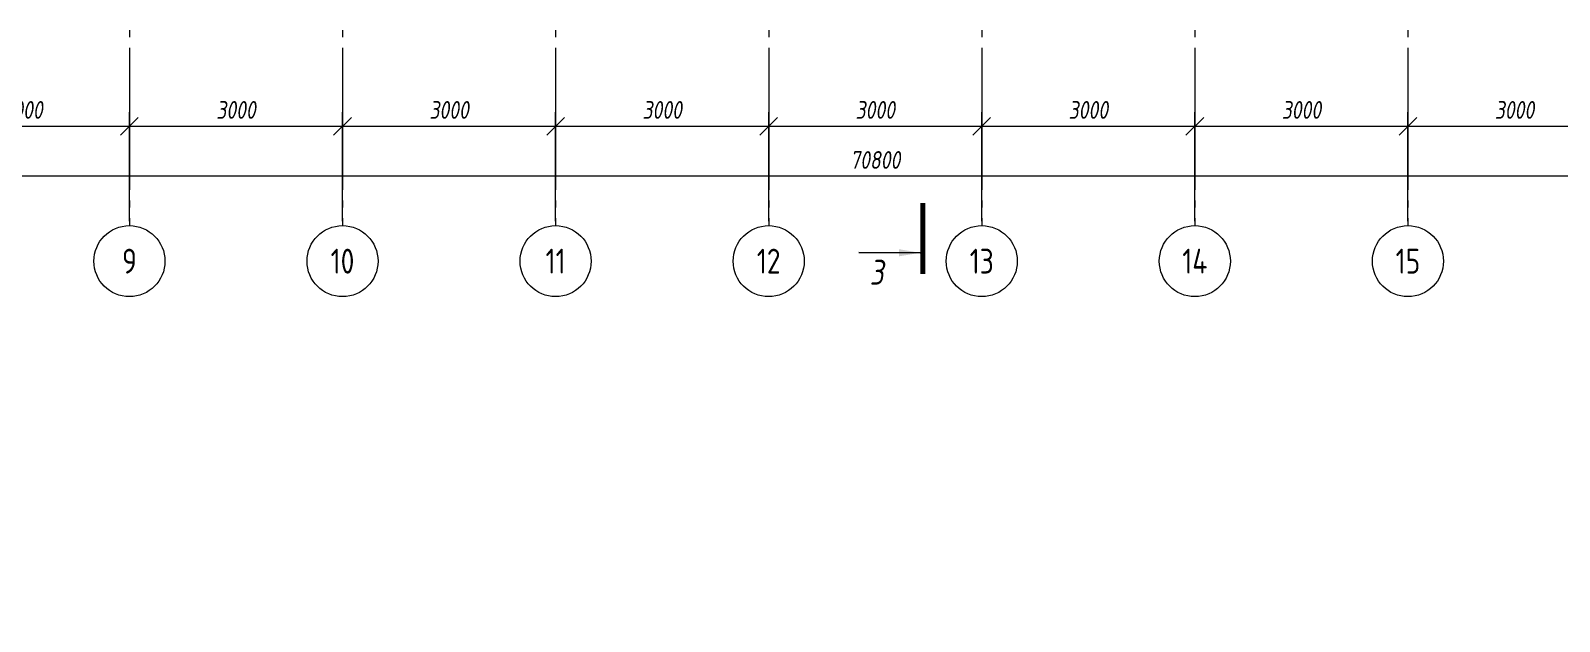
# Model space of a CAD drawing. Header units: millimetres. Extents: x -85420 to 1195317, y -69347 to 470418.
# Drawn here: x 455555 to 477079, y 0 to 8322 of the extents above; entities that cross this region are included whole.
import ezdxf
from ezdxf import colors
from ezdxf.entities.mleader import LeaderData, LeaderLine
from ezdxf.math import Vec2, Vec3

# ---------------------------------------------------------------- set-up
doc = ezdxf.new("R2010")
doc.units = ezdxf.units.MM
for name, pattern in [('GOST2.303 6', [12, 8, -1.5, 1, -1.5]), ('ГОСТ 2.303 5', [24, 20, -1.5, 1, -1.5]), ('осевая', [50.8, 31.75, -6.35, 6.35, -6.35])]:
    doc.linetypes.add(name, pattern=pattern)
for name, color, linetype, lineweight in [('+АР_Осевые линии', 252, 'GOST2.303 6', 9), ('+АР_Размеры', 252, 'Continuous', 0), ('АР_Отметки', 7, 'Continuous', 5), ('СПДС_СИМВОЛЫ', 7, 'Continuous', 25)]:
    doc.layers.add(name, color=color, linetype=linetype, lineweight=lineweight)
doc.layers.add('ОСИ', color=7, linetype='осевая', lineweight=13, true_color=0x999999)
doc.styles.add('GOST 2.304', font='CS_Gost2304.shx')
doc.styles.add('ISOCPEUR', font='', dxfattribs={"height": 250})
doc.styles.add('ГОСТ 2.304', font='CS_Gost2304.shx', dxfattribs={"oblique": 10})
doc.styles.get('ISOCPEUR').set_extended_font_data('ISOCPEUR', italic=True)
doc.dimstyles.new('СПДС', dxfattribs={"dimscale": 100, "dimtxt": 2.5, "dimasz": 2.5, "dimexe": 2, "dimexo": 0.625, "dimgap": 1, "dimtad": 1, "dimdec": 0, "dimrnd": 5, "dimtxsty": 'ГОСТ 2.304', "dimblk": 'OBLIQUE', "dimblk1": 'OBLIQUE', "dimblk2": 'OBLIQUE', "dimcen": 2.5, "dimdle": 2, "dimadec": 0, "dimazin": 2, "dimtfac": 0.75, "dimtdec": 4, "dimtmove": 1, "dimatfit": 3, "dimfxl": 1, "dimtfill": 1, "dimtolj": 1, "dimarcsym": 1})

# ---------------------------------------------------------------- blocks, each defined once
blk = doc.blocks.new('_Oblique')
at = {"color": 0, "linetype": 'ByBlock', "lineweight": -2}
blk.add_line((-0.5, -0.5), (0.5, 0.5), dxfattribs=at)
blk = doc.blocks.new('*D165')
at = {"layer": '+АР_Размеры', "color": 0, "lineweight": -2, "ltscale": 100, "transparency": 16777216}
for p, q in [((140, -9690), (140, -8852)), ((70940, -9690), (70940, -8852)), ((-60, -9052), (71140, -9052))]:
    blk.add_line(p, q, dxfattribs=at)
at = {"layer": 'Defpoints', "color": 0, "transparency": 16777216}
for p in [(70940, -9052), (140, -9752), (70940, -9752)]:
    blk.add_point(p, dxfattribs=at)
at = {"layer": '+АР_Размеры', "color": 0, "lineweight": -2, "transparency": 16777216, "xscale": 250, "yscale": 250, "zscale": 250, "rotation": 180}
blk.add_blockref('_Oblique', (140, -9052), dxfattribs=at)
at = {"layer": '+АР_Размеры', "color": 0, "lineweight": -2, "transparency": 16777216, "xscale": 250, "yscale": 250, "zscale": 250}
blk.add_blockref('_Oblique', (70940, -9052), dxfattribs=at)
at = {"layer": '+АР_Размеры', "color": 0, "ltscale": 100, "transparency": 16777216, "insert": (37040, -8827), "char_height": 250, "attachment_point": 5, "style": 'ГОСТ 2.304', "bg_fill": 3, "box_fill_scale": 1.1, "bg_fill_color": 256, "bg_fill_true_color": 13158600, "bg_fill_transparency": 0}
blk.add_mtext('\\A1;70800', dxfattribs=at)
blk = doc.blocks.new('Ось сетки - Диаметр 10 мм-1135821-0_Подвал _-2_700__Планировка')
at = {"layer": '+АР_Осевые линии', "linetype": 'Continuous'}
blk.add_circle((0, 0), 5, dxfattribs=at)
blk = doc.blocks.new('*D172')
at = {"layer": '+АР_Размеры', "color": 0, "lineweight": -2, "ltscale": 100, "transparency": 16777216}
for p, q in [((23540, -9690), (23540, -8152)), ((26540, -9690), (26540, -8152)), ((23340, -8352), (26740, -8352))]:
    blk.add_line(p, q, dxfattribs=at)
at = {"layer": 'Defpoints', "color": 0, "transparency": 16777216}
for p in [(26540, -8352), (23540, -9752), (26540, -9752)]:
    blk.add_point(p, dxfattribs=at)
at = {"layer": '+АР_Размеры', "color": 0, "lineweight": -2, "transparency": 16777216, "xscale": 250, "yscale": 250, "zscale": 250, "rotation": 180}
blk.add_blockref('_Oblique', (23540, -8352), dxfattribs=at)
at = {"layer": '+АР_Размеры', "color": 0, "lineweight": -2, "transparency": 16777216, "xscale": 250, "yscale": 250, "zscale": 250}
blk.add_blockref('_Oblique', (26540, -8352), dxfattribs=at)
at = {"layer": '+АР_Размеры', "color": 0, "ltscale": 100, "transparency": 16777216, "insert": (25040, -8122), "char_height": 250, "attachment_point": 5, "style": 'ГОСТ 2.304', "bg_fill": 3, "box_fill_scale": 1.1, "bg_fill_color": 256, "bg_fill_true_color": 13158600, "bg_fill_transparency": 0}
blk.add_mtext('\\A1;3000', dxfattribs=at)
blk = doc.blocks.new('*D173')
at = {"layer": '+АР_Размеры', "color": 0, "lineweight": -2, "ltscale": 100, "transparency": 16777216}
for p, q in [((26540, -9690), (26540, -8152)), ((29540, -9690), (29540, -8152)), ((26340, -8352), (29740, -8352))]:
    blk.add_line(p, q, dxfattribs=at)
at = {"layer": 'Defpoints', "color": 0, "transparency": 16777216}
for p in [(29540, -8352), (26540, -9752), (29540, -9752)]:
    blk.add_point(p, dxfattribs=at)
at = {"layer": '+АР_Размеры', "color": 0, "lineweight": -2, "transparency": 16777216, "xscale": 250, "yscale": 250, "zscale": 250, "rotation": 180}
blk.add_blockref('_Oblique', (26540, -8352), dxfattribs=at)
at = {"layer": '+АР_Размеры', "color": 0, "lineweight": -2, "transparency": 16777216, "xscale": 250, "yscale": 250, "zscale": 250}
blk.add_blockref('_Oblique', (29540, -8352), dxfattribs=at)
at = {"layer": '+АР_Размеры', "color": 0, "ltscale": 100, "transparency": 16777216, "insert": (28040, -8122), "char_height": 250, "attachment_point": 5, "style": 'ГОСТ 2.304', "bg_fill": 3, "box_fill_scale": 1.1, "bg_fill_color": 256, "bg_fill_true_color": 13158600, "bg_fill_transparency": 0}
blk.add_mtext('\\A1;3000', dxfattribs=at)
blk = doc.blocks.new('*D174')
at = {"layer": '+АР_Размеры', "color": 0, "lineweight": -2, "ltscale": 100, "transparency": 16777216}
for p, q in [((29540, -9690), (29540, -8152)), ((32540, -9690), (32540, -8152)), ((29340, -8352), (32740, -8352))]:
    blk.add_line(p, q, dxfattribs=at)
at = {"layer": 'Defpoints', "color": 0, "transparency": 16777216}
for p in [(32540, -8352), (29540, -9752), (32540, -9752)]:
    blk.add_point(p, dxfattribs=at)
at = {"layer": '+АР_Размеры', "color": 0, "lineweight": -2, "transparency": 16777216, "xscale": 250, "yscale": 250, "zscale": 250, "rotation": 180}
blk.add_blockref('_Oblique', (29540, -8352), dxfattribs=at)
at = {"layer": '+АР_Размеры', "color": 0, "lineweight": -2, "transparency": 16777216, "xscale": 250, "yscale": 250, "zscale": 250}
blk.add_blockref('_Oblique', (32540, -8352), dxfattribs=at)
at = {"layer": '+АР_Размеры', "color": 0, "ltscale": 100, "transparency": 16777216, "insert": (31040, -8122), "char_height": 250, "attachment_point": 5, "style": 'ГОСТ 2.304', "bg_fill": 3, "box_fill_scale": 1.1, "bg_fill_color": 256, "bg_fill_true_color": 13158600, "bg_fill_transparency": 0}
blk.add_mtext('\\A1;3000', dxfattribs=at)
blk = doc.blocks.new('*D175')
at = {"layer": '+АР_Размеры', "color": 0, "lineweight": -2, "ltscale": 100, "transparency": 16777216}
for p, q in [((32540, -9690), (32540, -8152)), ((35540, -9690), (35540, -8152)), ((32340, -8352), (35740, -8352))]:
    blk.add_line(p, q, dxfattribs=at)
at = {"layer": 'Defpoints', "color": 0, "transparency": 16777216}
for p in [(35540, -8352), (32540, -9752), (35540, -9752)]:
    blk.add_point(p, dxfattribs=at)
at = {"layer": '+АР_Размеры', "color": 0, "lineweight": -2, "transparency": 16777216, "xscale": 250, "yscale": 250, "zscale": 250, "rotation": 180}
blk.add_blockref('_Oblique', (32540, -8352), dxfattribs=at)
at = {"layer": '+АР_Размеры', "color": 0, "lineweight": -2, "transparency": 16777216, "xscale": 250, "yscale": 250, "zscale": 250}
blk.add_blockref('_Oblique', (35540, -8352), dxfattribs=at)
at = {"layer": '+АР_Размеры', "color": 0, "ltscale": 100, "transparency": 16777216, "insert": (34040, -8122), "char_height": 250, "attachment_point": 5, "style": 'ГОСТ 2.304', "bg_fill": 3, "box_fill_scale": 1.1, "bg_fill_color": 256, "bg_fill_true_color": 13158600, "bg_fill_transparency": 0}
blk.add_mtext('\\A1;3000', dxfattribs=at)
blk = doc.blocks.new('*D176')
at = {"layer": '+АР_Размеры', "color": 0, "lineweight": -2, "ltscale": 100, "transparency": 16777216}
for p, q in [((35540, -9690), (35540, -8152)), ((38540, -9690), (38540, -8152)), ((35340, -8352), (38740, -8352))]:
    blk.add_line(p, q, dxfattribs=at)
at = {"layer": 'Defpoints', "color": 0, "transparency": 16777216}
for p in [(38540, -8352), (35540, -9752), (38540, -9752)]:
    blk.add_point(p, dxfattribs=at)
at = {"layer": '+АР_Размеры', "color": 0, "lineweight": -2, "transparency": 16777216, "xscale": 250, "yscale": 250, "zscale": 250, "rotation": 180}
blk.add_blockref('_Oblique', (35540, -8352), dxfattribs=at)
at = {"layer": '+АР_Размеры', "color": 0, "lineweight": -2, "transparency": 16777216, "xscale": 250, "yscale": 250, "zscale": 250}
blk.add_blockref('_Oblique', (38540, -8352), dxfattribs=at)
at = {"layer": '+АР_Размеры', "color": 0, "ltscale": 100, "transparency": 16777216, "insert": (37040, -8122), "char_height": 250, "attachment_point": 5, "style": 'ГОСТ 2.304', "bg_fill": 3, "box_fill_scale": 1.1, "bg_fill_color": 256, "bg_fill_true_color": 13158600, "bg_fill_transparency": 0}
blk.add_mtext('\\A1;3000', dxfattribs=at)
blk = doc.blocks.new('*D177')
at = {"layer": '+АР_Размеры', "color": 0, "lineweight": -2, "ltscale": 100, "transparency": 16777216}
for p, q in [((38540, -9690), (38540, -8152)), ((41540, -9690), (41540, -8152)), ((38340, -8352), (41740, -8352))]:
    blk.add_line(p, q, dxfattribs=at)
at = {"layer": 'Defpoints', "color": 0, "transparency": 16777216}
for p in [(41540, -8352), (38540, -9752), (41540, -9752)]:
    blk.add_point(p, dxfattribs=at)
at = {"layer": '+АР_Размеры', "color": 0, "lineweight": -2, "transparency": 16777216, "xscale": 250, "yscale": 250, "zscale": 250, "rotation": 180}
blk.add_blockref('_Oblique', (38540, -8352), dxfattribs=at)
at = {"layer": '+АР_Размеры', "color": 0, "lineweight": -2, "transparency": 16777216, "xscale": 250, "yscale": 250, "zscale": 250}
blk.add_blockref('_Oblique', (41540, -8352), dxfattribs=at)
at = {"layer": '+АР_Размеры', "color": 0, "ltscale": 100, "transparency": 16777216, "insert": (40040, -8122), "char_height": 250, "attachment_point": 5, "style": 'ГОСТ 2.304', "bg_fill": 3, "box_fill_scale": 1.1, "bg_fill_color": 256, "bg_fill_true_color": 13158600, "bg_fill_transparency": 0}
blk.add_mtext('\\A1;3000', dxfattribs=at)
blk = doc.blocks.new('*D178')
at = {"layer": '+АР_Размеры', "color": 0, "lineweight": -2, "ltscale": 100, "transparency": 16777216}
for p, q in [((41540, -9690), (41540, -8152)), ((44540, -9690), (44540, -8152)), ((41340, -8352), (44740, -8352))]:
    blk.add_line(p, q, dxfattribs=at)
at = {"layer": 'Defpoints', "color": 0, "transparency": 16777216}
for p in [(44540, -8352), (41540, -9752), (44540, -9752)]:
    blk.add_point(p, dxfattribs=at)
at = {"layer": '+АР_Размеры', "color": 0, "lineweight": -2, "transparency": 16777216, "xscale": 250, "yscale": 250, "zscale": 250, "rotation": 180}
blk.add_blockref('_Oblique', (41540, -8352), dxfattribs=at)
at = {"layer": '+АР_Размеры', "color": 0, "lineweight": -2, "transparency": 16777216, "xscale": 250, "yscale": 250, "zscale": 250}
blk.add_blockref('_Oblique', (44540, -8352), dxfattribs=at)
at = {"layer": '+АР_Размеры', "color": 0, "ltscale": 100, "transparency": 16777216, "insert": (43040, -8122), "char_height": 250, "attachment_point": 5, "style": 'ГОСТ 2.304', "bg_fill": 3, "box_fill_scale": 1.1, "bg_fill_color": 256, "bg_fill_true_color": 13158600, "bg_fill_transparency": 0}
blk.add_mtext('\\A1;3000', dxfattribs=at)
blk = doc.blocks.new('*D179')
at = {"layer": '+АР_Размеры', "color": 0, "lineweight": -2, "ltscale": 100, "transparency": 16777216}
for p, q in [((44540, -9690), (44540, -8152)), ((47540, -9690), (47540, -8152)), ((44340, -8352), (47740, -8352))]:
    blk.add_line(p, q, dxfattribs=at)
at = {"layer": 'Defpoints', "color": 0, "transparency": 16777216}
for p in [(47540, -8352), (44540, -9752), (47540, -9752)]:
    blk.add_point(p, dxfattribs=at)
at = {"layer": '+АР_Размеры', "color": 0, "lineweight": -2, "transparency": 16777216, "xscale": 250, "yscale": 250, "zscale": 250, "rotation": 180}
blk.add_blockref('_Oblique', (44540, -8352), dxfattribs=at)
at = {"layer": '+АР_Размеры', "color": 0, "lineweight": -2, "transparency": 16777216, "xscale": 250, "yscale": 250, "zscale": 250}
blk.add_blockref('_Oblique', (47540, -8352), dxfattribs=at)
at = {"layer": '+АР_Размеры', "color": 0, "ltscale": 100, "transparency": 16777216, "insert": (46040, -8122), "char_height": 250, "attachment_point": 5, "style": 'ГОСТ 2.304', "bg_fill": 3, "box_fill_scale": 1.1, "bg_fill_color": 256, "bg_fill_true_color": 13158600, "bg_fill_transparency": 0}
blk.add_mtext('\\A1;3000', dxfattribs=at)
blk = doc.blocks.new('_DotSmall')
at = {"color": 0, "linetype": 'ByBlock', "const_width": 0.5}
blk.add_lwpolyline([(-0.0625, 0, 1), (0.0625, 0, 1)], format="xyb", close=True, dxfattribs=at)
blk = doc.blocks.new('A$C314F1C93')
at = {"layer": '+АР_Осевые линии', "linetype": 'ГОСТ 2.303 5', "lineweight": 0, "ltscale": 100, "char_height": 350, "attachment_point": 5, "style": 'GOST 2.304'}
for s, insert in [('9', (26540, -10252.2)), ('10', (29540, -10252.2)), ('11', (32540, -10252.2)), ('12', (35540, -10252.2)), ('13', (38540, -10252.2)), ('14', (41540, -10252.2)), ('15', (44540, -10252.2))]:
    blk.add_mtext(s, dxfattribs=dict(at, insert=insert))
at = {"layer": '+АР_Размеры', "ltscale": 100}
dim = blk.add_linear_dim(base=(70940, -9052.2), p1=(140, -9752.2), p2=(70940, -9752.2), dimstyle='СПДС', override={"dimscale": 100}, dxfattribs=at)
dim.commit()
dim.dimension.update_dxf_attribs({"geometry": '*D165', "text_midpoint": (37040, -9052.2), "dimtype": 160})
at = {"layer": '+АР_Осевые линии', "linetype": 'ГОСТ 2.303 5', "lineweight": 0, "ltscale": 100}
for p, q in [((26540, 64752.7), (26540, -9752.2)), ((29540, 64752.7), (29540, -9752.2)), ((32540, 64752.7), (32540, -9752.2)), ((35540, 64752.7), (35540, -9752.2)), ((38540, 64752.7), (38540, -9752.2)), ((41540, 64752.7), (41540, -9752.2)), ((44540, 64752.7), (44540, -9752.2))]:
    blk.add_line(p, q, dxfattribs=at)
at = {"layer": '+АР_Осевые линии', "linetype": 'ГОСТ 2.303 5', "lineweight": 25, "ltscale": 100, "xscale": 100.0000000000002, "yscale": 100.0000000000002, "zscale": 100.0000000000002, "rotation": 90}
for p in [(26540, -10252.2), (29540, -10252.2), (32540, -10252.2), (35540, -10252.2), (38540, -10252.2), (41540, -10252.2), (44540, -10252.2)]:
    blk.add_blockref('Ось сетки - Диаметр 10 мм-1135821-0_Подвал _-2_700__Планировка', p, dxfattribs=at)
at = {"layer": '+АР_Размеры', "ltscale": 100}
dim = blk.add_linear_dim(base=(26540, -8352.2), p1=(23540, -9752.2), p2=(26540, -9752.2), dimstyle='СПДС', override={"dimscale": 100}, dxfattribs=at)
dim.commit()
dim.dimension.update_dxf_attribs({"geometry": '*D172', "text_midpoint": (25040, -8122.1)})
dim = blk.add_linear_dim(base=(29540, -8352.2), p1=(26540, -9752.2), p2=(29540, -9752.2), dimstyle='СПДС', override={"dimscale": 100}, dxfattribs=at)
dim.commit()
dim.dimension.update_dxf_attribs({"geometry": '*D173', "text_midpoint": (28040, -8122.1)})
dim = blk.add_linear_dim(base=(32540, -8352.2), p1=(29540, -9752.2), p2=(32540, -9752.2), dimstyle='СПДС', override={"dimscale": 100}, dxfattribs=at)
dim.commit()
dim.dimension.update_dxf_attribs({"geometry": '*D174', "text_midpoint": (31040, -8122.1)})
dim = blk.add_linear_dim(base=(35540, -8352.2), p1=(32540, -9752.2), p2=(35540, -9752.2), dimstyle='СПДС', override={"dimscale": 100}, dxfattribs=at)
dim.commit()
dim.dimension.update_dxf_attribs({"geometry": '*D175', "text_midpoint": (34040, -8122.1)})
dim = blk.add_linear_dim(base=(38540, -8352.2), p1=(35540, -9752.2), p2=(38540, -9752.2), dimstyle='СПДС', override={"dimscale": 100}, dxfattribs=at)
dim.commit()
dim.dimension.update_dxf_attribs({"geometry": '*D176', "text_midpoint": (37040, -8122.1)})
dim = blk.add_linear_dim(base=(41540, -8352.2), p1=(38540, -9752.2), p2=(41540, -9752.2), dimstyle='СПДС', override={"dimscale": 100}, dxfattribs=at)
dim.commit()
dim.dimension.update_dxf_attribs({"geometry": '*D177', "text_midpoint": (40040, -8122.1)})
dim = blk.add_linear_dim(base=(44540, -8352.2), p1=(41540, -9752.2), p2=(44540, -9752.2), dimstyle='СПДС', override={"dimscale": 100}, dxfattribs=at)
dim.commit()
dim.dimension.update_dxf_attribs({"geometry": '*D178', "text_midpoint": (43040, -8122.1)})
dim = blk.add_linear_dim(base=(47540, -8352.2), p1=(44540, -9752.2), p2=(47540, -9752.2), dimstyle='СПДС', override={"dimscale": 100}, dxfattribs=at)
dim.commit()
dim.dimension.update_dxf_attribs({"geometry": '*D179', "text_midpoint": (46040, -8122.1)})

msp = doc.modelspace()

# ---------------------------------------------------------------- block references
at = {"layer": 'ОСИ', "ltscale": 40}
msp.add_blockref('A$C314F1C93', (430406.4, 15326.4, 0), dxfattribs=at)

# ---------------------------------------------------------------- next in the draw order: linework, layer by layer
at = {"layer": 'СПДС_СИМВОЛЫ', "linetype": 'Continuous', "lineweight": 25, "ltscale": 100}
msp.add_line((468080.8, 5191.6), (467217, 5194.8), dxfattribs=at)
at = {"layer": 'СПДС_СИМВОЛЫ', "linetype": 'Continuous', "lineweight": 25, "ltscale": 100, "const_width": 70}
msp.add_lwpolyline([(468114.7, 4891.5), (468118.5, 5891.5)], dxfattribs=at)
at = {"layer": 'СПДС_СИМВОЛЫ', "linetype": 'Continuous', "lineweight": 25, "ltscale": 100}
msp.add_solid([(468080.8, 5191.6), (467780.2, 5142.4), (467780.6, 5243)], dxfattribs=at)

# ---------------------------------------------------------------- next in the draw order: texts
at = {"layer": 'СПДС_СИМВОЛЫ', "color": 7, "linetype": 'Continuous', "lineweight": 25, "ltscale": 100, "style": 'ГОСТ 2.304', "oblique": 10}
msp.add_text('3', height=350, dxfattribs=at).set_placement((467367.2, 4743.3))

# ---------------------------------------------------------------- next in the draw order: leaders
at = {"layer": 'АР_Отметки', "lineweight": 9}
ml = msp.add_multileader_mtext('Standard', dxfattribs=at)
ml.set_content('+2,410', color=256, style='ISOCPEUR')
ml.set_leader_properties(color=256, linetype='Continuous', lineweight=-1)
ml.set_arrow_properties(name='DOTSMALL')
ml.build(insert=Vec2(0, 0))
ml.multileader.update_dxf_attribs({"has_text_frame": 1, "text_left_attachment_type": 4, "text_right_attachment_type": 4, "dogleg_length": 100, "arrow_head_size": 180})
ctx = ml.context
ctx.base_point, ctx.char_height, ctx.arrow_head_size, ctx.landing_gap_size, ctx.plane_origin = Vec3(703103, 29209.7), 250, 180, 50, Vec3(700941.8, 28618.5)
ctx.left_attachment, ctx.right_attachment = 4, 4
notes = []
notes.append((ctx, [(0, (0, 0, 0), (0, 0), (1, 0), 1, [])]))
ctx.mtext.insert, ctx.mtext.width, ctx.mtext.line_spacing_style, ctx.mtext.flow_direction = Vec3(703153, 29543.1), 852.697, 2, 5
ml = msp.add_multileader_mtext('Standard', dxfattribs=at)
ml.set_content('+2,410', color=256, style='ISOCPEUR')
ml.set_leader_properties(color=256, linetype='Continuous', lineweight=-1)
ml.set_arrow_properties(name='DOTSMALL')
ml.build(insert=Vec2(0, 0))
ml.multileader.update_dxf_attribs({"has_text_frame": 1, "text_left_attachment_type": 4, "text_right_attachment_type": 4, "dogleg_length": 100, "arrow_head_size": 180})
ctx = ml.context
ctx.base_point, ctx.char_height, ctx.arrow_head_size, ctx.landing_gap_size, ctx.plane_origin = Vec3(703103, 29209.7), 250, 180, 50, Vec3(700941.8, 28618.5)
ctx.left_attachment, ctx.right_attachment = 4, 4
notes.append((ctx, [(0, (0, 0, 0), (0, 0), (1, 0), 1, [])]))
ctx.mtext.insert, ctx.mtext.width, ctx.mtext.line_spacing_style, ctx.mtext.flow_direction = Vec3(703153, 29543.1), 852.697, 2, 5
ml = msp.add_multileader_mtext('Standard', dxfattribs=at)
ml.set_content('+3,950', color=256, style='ISOCPEUR')
ml.set_leader_properties(color=256, linetype='Continuous', lineweight=-1)
ml.set_arrow_properties(name='DOTSMALL')
ml.build(insert=Vec2(0, 0))
ml.multileader.update_dxf_attribs({"has_text_frame": 1, "text_left_attachment_type": 4, "text_right_attachment_type": 4, "dogleg_length": 100, "arrow_head_size": 180})
ctx = ml.context
ctx.base_point, ctx.char_height, ctx.arrow_head_size, ctx.landing_gap_size, ctx.plane_origin = Vec3(701417.3, 23704), 250, 180, 50, Vec3(701335.9, 22436.5)
ctx.left_attachment, ctx.right_attachment = 4, 4
notes.append((ctx, [(0, (0, 0, 0), (0, 0), (1, 0), 1, [])]))
ctx.mtext.insert, ctx.mtext.width, ctx.mtext.line_spacing_style, ctx.mtext.flow_direction = Vec3(701467.3, 24037.4), 852.697, 2, 5
ml = msp.add_multileader_mtext('Standard', dxfattribs=at)
ml.set_content('+3,950', color=256, style='ISOCPEUR')
ml.set_leader_properties(color=256, linetype='Continuous', lineweight=-1)
ml.set_arrow_properties(name='DOTSMALL')
ml.build(insert=Vec2(0, 0))
ml.multileader.update_dxf_attribs({"has_text_frame": 1, "text_left_attachment_type": 4, "text_right_attachment_type": 4, "dogleg_length": 100, "arrow_head_size": 180})
ctx = ml.context
ctx.base_point, ctx.char_height, ctx.arrow_head_size, ctx.landing_gap_size, ctx.plane_origin = Vec3(701417.3, 23704), 250, 180, 50, Vec3(701335.9, 22436.5)
ctx.left_attachment, ctx.right_attachment = 4, 4
notes.append((ctx, [(0, (0, 0, 0), (0, 0), (1, 0), 1, [])]))
ctx.mtext.insert, ctx.mtext.width, ctx.mtext.line_spacing_style, ctx.mtext.flow_direction = Vec3(701467.3, 24037.4), 852.697, 2, 5
for ctx, leaders in notes:
    for number, flags, end, landing, length, lines in leaders:
        leader = LeaderData()
        leader.index, (leader.has_last_leader_line, leader.has_dogleg_vector, leader.attachment_direction) = number, flags
        leader.last_leader_point, leader.dogleg_vector, leader.dogleg_length = Vec3(end), Vec3(landing), length
        for number, points, colour, breaks in lines:
            line = LeaderLine()
            line.index, line.vertices, line.color, line.breaks = number, Vec3.list(points), colors.encode_raw_color(colour), breaks
            leader.lines.append(line)
        ctx.leaders.append(leader)

doc.saveas('drawing.dxf')
